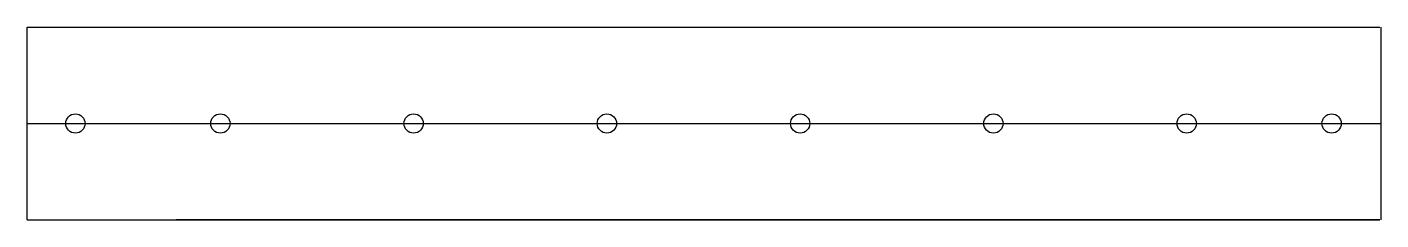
# Model space of a CAD drawing. Header units: inches. Extents: x 0 to 350, y 0 to 50.
import ezdxf

# ---------------------------------------------------------------- set-up
doc = ezdxf.new("R2010")
doc.units = ezdxf.units.IN
doc.header["$MEASUREMENT"] = 0

# ---------------------------------------------------------------- blocks, each defined once
blk = doc.blocks.new('*U6')
blk.add_circle((50, 0), 2.5)
blk = doc.blocks.new('*U7')
at = {"color": 0, "linetype": 'ByBlock', "lineweight": -2, "transparency": 16777216}
for p in [(0, 25), (50, 25), (100, 25), (150, 25), (200, 25), (250, 25)]:
    blk.add_blockref('*U6', p, dxfattribs=at)

msp = doc.modelspace()

# ---------------------------------------------------------------- linework, layer by layer
for points in [[(0, 0), (0, 50)], [(0, 50), (350, 50)], [(350.25, 50), (350.25, 0)], [(0, 25), (350.25, 25)], [(0, 0), (350, 0), (38.57, 0)]]:
    msp.add_lwpolyline(points)
msp.add_lwpolyline([(0, 0), (0, 0), (0, 0), (0, 0)], close=True)
msp.add_lwpolyline([(0, 0), (0, 0), (0, 0), (0, 0)], close=True)
for centre in [(12.5, 25), (337.5, 25)]:
    msp.add_circle(centre, 2.5)

# ---------------------------------------------------------------- block references
msp.add_blockref('*U7', (0, 0))

doc.saveas('drawing.dxf')
